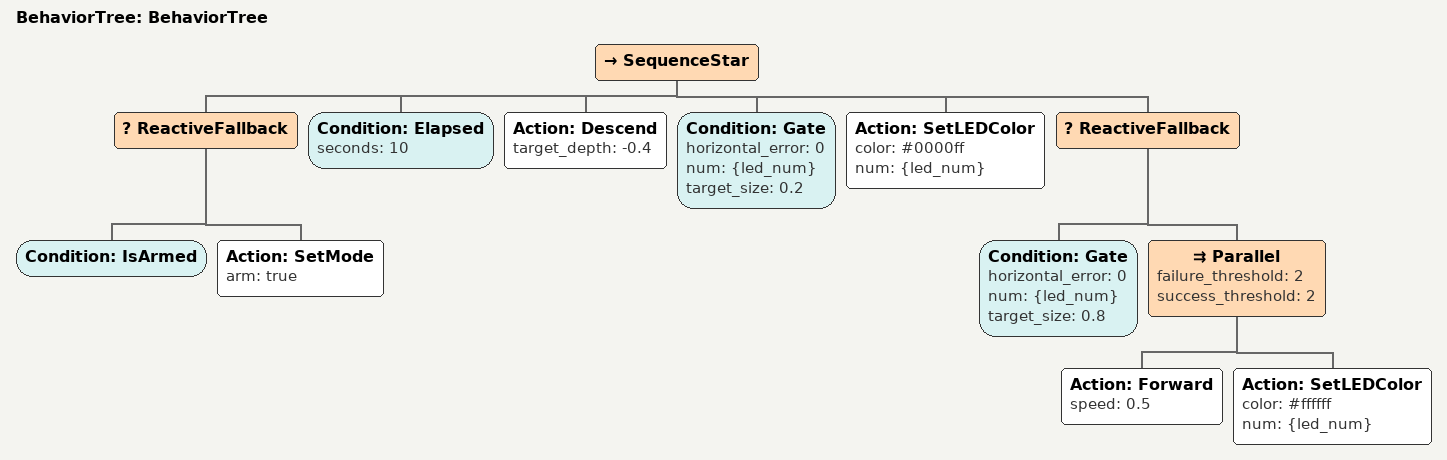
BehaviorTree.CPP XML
<?xml version="1.0"?>
<root main_tree_to_execute="BehaviorTree">
    <BehaviorTree ID="BehaviorTree">
        <SequenceStar>
            <ReactiveFallback>
                <Condition ID="IsArmed"/>
                <Action ID="SetMode" arm="true"/>
            </ReactiveFallback>
            <Condition ID="Elapsed" seconds="10"/>
            <Action ID="Descend" target_depth="-0.4"/>
            <Condition ID="Gate" horizontal_error="0" num="{led_num}" target_size="0.2"/>
            <Action ID="SetLEDColor" color="#0000ff" num="{led_num}"/>
            <ReactiveFallback>
                <Condition ID="Gate" horizontal_error="0" num="{led_num}" target_size="0.8"/>
                <Parallel failure_threshold="2" success_threshold="2">
                    <Action ID="Forward" speed="0.5"/>
                    <Action ID="SetLEDColor" color="#ffffff" num="{led_num}"/>
                </Parallel>
            </ReactiveFallback>
        </SequenceStar>
    </BehaviorTree>
</root>
